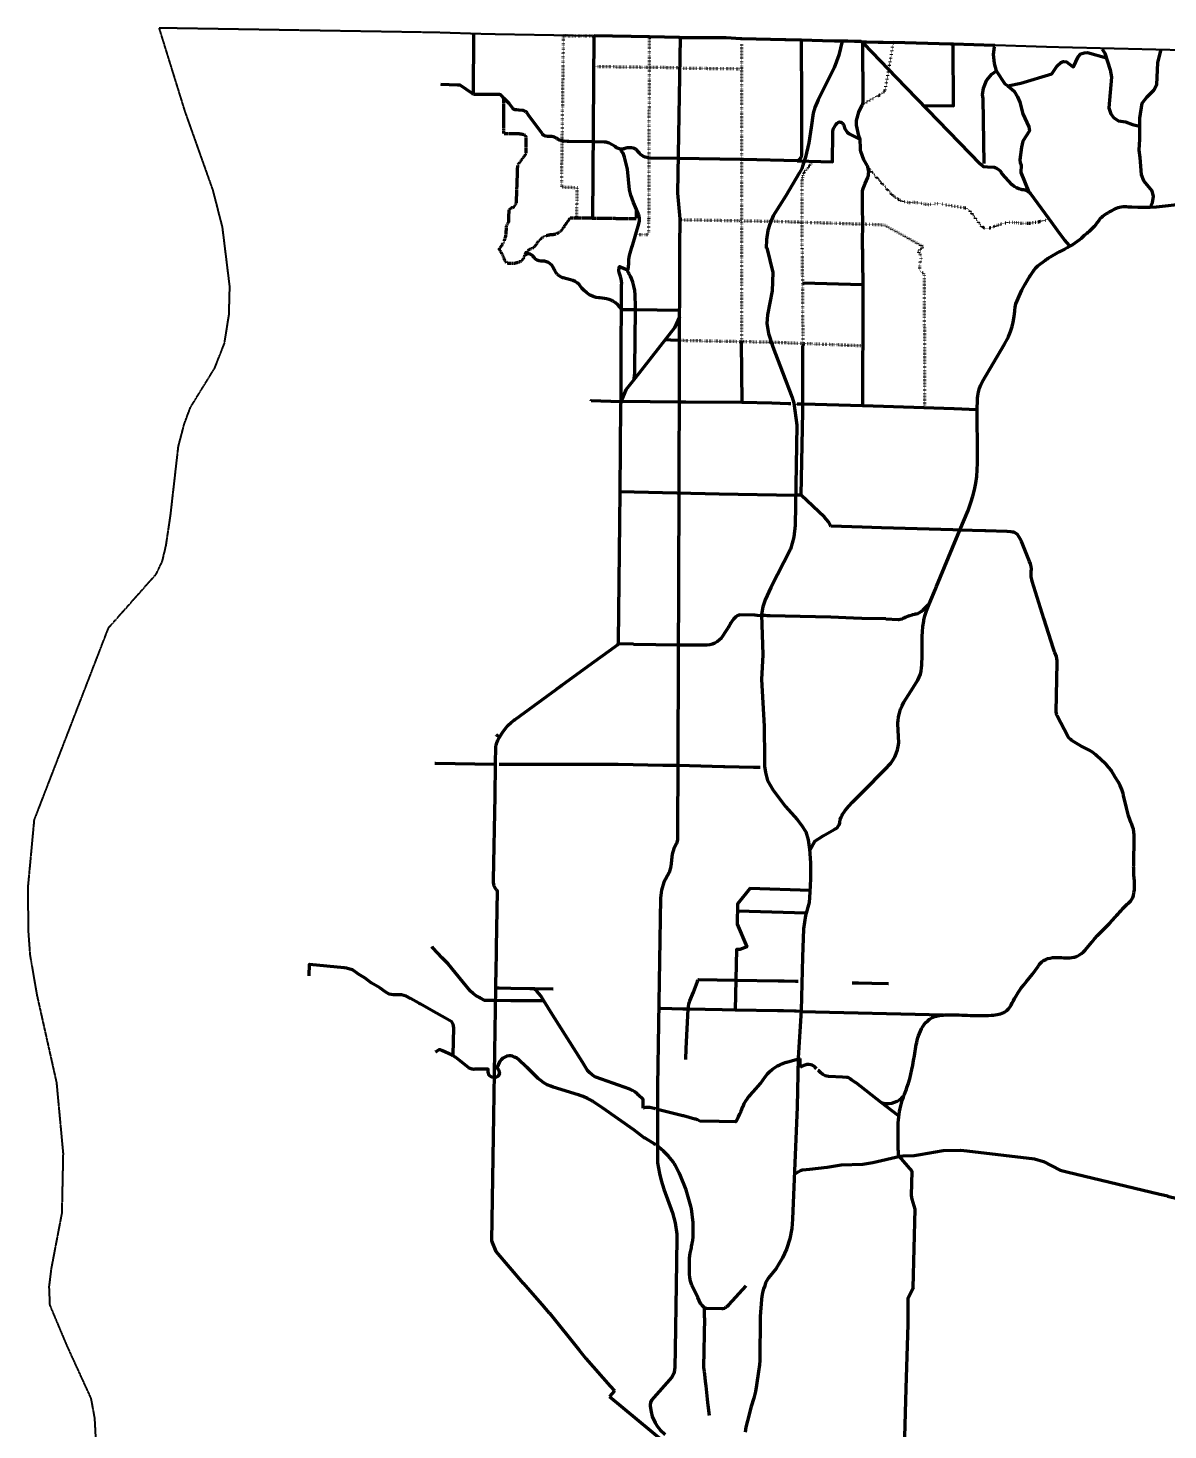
# Model space of a CAD drawing. Header units: feet. Extents: x -383819 to -15998, y -152022 to 104900.
# Drawn here: x -361505 to -311414, y 43276 to 104900 of the extents above; entities that cross this region are included whole.
import ezdxf

# ---------------------------------------------------------------- set-up
doc = ezdxf.new("R2010")
doc.units = ezdxf.units.FT
for name, pattern in [('DOTTED', [1.5, 0.3, -1.2]), ('LONG_DASH_SHORT_DASH', [9.9, 6, -1.2, 1.5, -1.2]), ('SHORT_DASHED', [2.7, 1.5, -1.2])]:
    doc.linetypes.add(name, pattern=pattern)
for name, color, linetype, lineweight in [('11', 7, 'LONG_DASH_SHORT_DASH', 40), ('41', 7, 'DOTTED', 200), ('42', 7, 'DOTTED', 200), ('57', 7, 'Continuous', 200), ('58', 7, 'Continuous', 200), ('59', 7, 'Continuous', 200), ('60', 7, 'Continuous', 200), ('61', 7, 'Continuous', 200)]:
    doc.layers.add(name, color=color, linetype=linetype, lineweight=lineweight)

msp = doc.modelspace()

# ---------------------------------------------------------------- linework, layer by layer
at = {"layer": '11'}
for points in [[(-358516, 42756), (-358569.37, 43788.86), (-358729, 44659), (-359758, 46912), (-360539.55, 48767.2), (-360572.76, 49575.69), (-360473.14, 50375.88), (-360008.27, 52812.44), (-359952.93, 55437.28), (-360243, 58553), (-361104.05, 62395.33), (-361408, 64165), (-361480.37, 65155.84), (-361505, 67097), (-361225.8, 70095.42), (-357963.38, 78540.32), (-355871.45, 80899.35), (-355605.81, 81453.12), (-355439.78, 82150.86), (-355240.55, 83490.97), (-354897.43, 86508.98), (-354642.85, 87483.61), (-354366.14, 88225.65), (-353299, 89957), (-352872, 91044), (-352672.67, 92295.82), (-352639, 93534), (-352958.26, 96138.94), (-353372, 97763), (-354598.58, 101222.49), (-355737.98, 104899.83)], [(-237142.3, 102752.29), (-245211.83, 102476.14), (-251298.09, 102602.47), (-255960.43, 102784.62), (-260751.93, 102761.12), (-264527.6, 102896.25), (-271877.81, 102972.64), (-279195.34, 103114.73), (-286691.25, 103254.67), (-291711.58, 103364.64), (-296483.24, 103489.59), (-306338.83, 103814.47), (-316547.16, 104059.62), (-322839.76, 104264.31), (-327811.28, 104364.27), (-331658.59, 104464.23), (-341354.66, 104629.55), (-343516, 104700), (-355737.98, 104899.83)]]:
    msp.add_lwpolyline(points, dxfattribs=at)
at = {"layer": '41'}
msp.add_lwpolyline([(-324815.5, 96269.95), (-328462.11, 96387.05), (-332867.88, 96465.07)], dxfattribs=at)
at = {"layer": '42'}
for p, q in [((-336632.03, 104543.24), (-337959.03, 104550.66)), ((-334209.7, 104491.31), (-334231.94, 96502.16)), ((-330149.78, 104189.74), (-330149.78, 95238.86)), ((-323679.04, 103079.91), (-323478.96, 104258.66)), ((-332801.16, 103148.66), (-336629.23, 103199.73)), ((-332756.68, 103141.24), (-330074.33, 103110.11)), ((-330160.15, 95253.76), (-330149.78, 91116.62)), ((-327488.79, 95233.85), (-327460.05, 91019.53))]:
    msp.add_line(p, q, dxfattribs=at)
for points in [[(-337395.61, 96568.92), (-337367.55, 97872.07), (-338055.41, 97904.15), (-337973.86, 104550.66)], [(-324831.57, 101527.6), (-324806.57, 101545.7), (-324683.42, 101634.91), (-324351.14, 101823.02), (-323962.36, 102020.62), (-323886.68, 102098.34), (-323864.49, 102134.5), (-323814.63, 102281.11), (-323679.04, 103079.91)], [(-327094.69, 99053.94), (-327094.69, 98935.25), (-327420.88, 98534.68), (-327495.01, 98282.47), (-327509.84, 95196.59)], [(-321658.47, 97166.4), (-321689.06, 97158.52), (-321796.19, 97140.07), (-321904.66, 97132.91), (-322013.28, 97137.14), (-322120.87, 97152.69), (-322201.25, 97173.06), (-322226.21, 97179.39), (-322251.28, 97187.22), (-322260.46, 97190.08), (-322340.66, 97208.68), (-322498.91, 97224.61), (-322666.32, 97225.4), (-322691.45, 97225.52), (-322716.31, 97223.8), (-322754.03, 97221.19), (-322826.4, 97223.27), (-322873.14, 97229.55), (-322898.23, 97232.92), (-322923.15, 97239.04), (-322994.11, 97256.46), (-323121.04, 97300.17), (-323242.71, 97356.9), (-323357.78, 97426.04), (-323464.99, 97506.82), (-323545.29, 97581.72), (-323569.9, 97604.65), (-323591.32, 97630.11), (-324504.65, 98660), (-324523.54, 98684.23), (-324551.06, 98726.45), (-324631.15, 98863.19)], [(-318659.96, 96305.47), (-318898.42, 96225.19), (-318921.93, 96216.79), (-319215.55, 96112.07), (-319248.44, 96100.16), (-319285.34, 96090.9), (-319322.97, 96085.53), (-319360.94, 96084.14), (-319398.87, 96086.7), (-319436.34, 96093.24), (-319472.9, 96103.65), (-319508.19, 96117.82), (-319541.8, 96135.61), (-319573.35, 96156.8), (-319602.52, 96181.18), (-319635.1, 96214.79), (-319649.2, 96234.17), (-320025.25, 96751.32), (-320099.69, 96839.57), (-320122.95, 96870.04), (-320147.14, 96895.67), (-320173.88, 96918.63), (-320202.85, 96938.65), (-320233.78, 96955.54), (-320266.3, 96969.11), (-320300.05, 96979.2), (-320334.69, 96985.71), (-321179.52, 97119.69), (-321318.18, 97149.57), (-321380.19, 97165.73), (-321451.07, 97176.85), (-321522.71, 97180.51), (-321594.34, 97176.65), (-321658.48, 97166.4)], [(-334801.45, 95832.06), (-334779.81, 95831.84), (-334226.23, 95826.29), (-334222.88, 96507.47)], [(-322273.17, 95163.69), (-322164.78, 95285.61), (-323877.27, 96235.11), (-324843.33, 96280.11)], [(-318659.95, 96305.47), (-318634.06, 96312.45), (-318523.48, 96342.25), (-318489.37, 96347.7)], [(-318489.39, 96347.69), (-318414.83, 96359.62), (-318304.97, 96365.53), (-318196.39, 96360.05), (-317860.51, 96324.32), (-317583.87, 96319.82), (-317533.79, 96321.64), (-317508.79, 96322.55), (-317483.81, 96326.35), (-317146.97, 96377.54), (-316845.72, 96440.22), (-316809.44, 96450.36), (-316774.39, 96464.25), (-316757.86, 96472.33), (-316679.31, 96507.27), (-316649, 96520.75)], [(-322102.09, 88205.37), (-322106.65, 94061.83), (-322141.54, 94113.36), (-322272.79, 94178.2), (-322307.68, 94226.41), (-322319.31, 94274.62), (-322322.63, 94490.73), (-322307.68, 94552.24), (-322269.47, 94663.62), (-322252.85, 94735.11), (-322257.84, 94823.21), (-322279.44, 94909.66), (-322309.34, 94976.16), (-322362.51, 95049.3), (-322430.62, 95097.51), (-322354.2, 95120.79), (-322277.78, 95164.01)], [(-324843.33, 90926.94), (-328850.99, 91082.78), (-332908.06, 91162.58)]]:
    msp.add_lwpolyline(points, dxfattribs=at)
at = {"layer": '57'}
for points in [[(-332848.2, 104465.81), (-332973, 97639.3), (-332867.24, 96511.9), (-332879.44, 95262.39)], [(-325737.41, 104321.45), (-325882.61, 103711.19), (-326075.53, 103157.82), (-326790.94, 101744.64), (-326929.19, 101410.05), (-327009.57, 101162.32), (-327099.6, 100528.51), (-327199.28, 99852.09), (-327347.18, 99221.51), (-327453.28, 98874.04), (-327504.73, 98721.23), (-327620.48, 98524.97), (-328202.44, 97530.83), (-328757.08, 96644.48), (-328898.56, 96329.19), (-328995.01, 95994.59), (-329056.1, 95608.52), (-329065.75, 95220.85)], [(-332873.23, 95289.23), (-332913.38, 84496.1), (-332964.99, 69221.62), (-333016.6, 69049.48), (-333125.55, 68837.17), (-333205.83, 68584.7), (-333263.18, 68039.6), (-333337.72, 67778.52), (-333572.83, 67348.17), (-333670.32, 67009.63), (-333716.19, 66653.87), (-333848.09, 58384.02), (-333848.09, 55014.39), (-333762.07, 54549.62), (-333687.52, 54239.77), (-333561.37, 53853.88), (-333188.63, 52826.79), (-333062.47, 52384.97), (-332999.39, 51880.02), (-332999.39, 51696.41), (-333030.71, 49651.13)], [(-329034.03, 95241.89), (-328775.98, 94157.42), (-328812.28, 93351.73), (-329005.36, 92286.84), (-329034.03, 91906.69), (-328970.95, 91476.35), (-328770.24, 90885.34), (-327927.28, 88664.74), (-327852.74, 88410.83), (-327715.11, 87441.12), (-327801.13, 83028.61), (-327852.74, 82523.67), (-328007.57, 81990.04), (-328867.73, 80313.12), (-329114.31, 79768.01), (-329211.79, 79463.9), (-329269.14, 79125.36), (-329223.26, 77340.85), (-329269.14, 76264.98), (-329154.45, 74209.35), (-329142.98, 72780.59), (-329148.72, 72459.27), (-329102.84, 72172.37), (-329011.09, 71828.09), (-328758.78, 71392.01), (-328216.89, 70684.8), (-327712.26, 70111), (-327511.55, 69864.27), (-327328.05, 69571.63), (-327219.1, 69210.14), (-327167.49, 68802.74), (-327127.35, 68211.73), (-327127.35, 67505.96), (-327156.02, 66920.69), (-327178.96, 66454.48), (-327345.26, 65892.16), (-327425.54, 65306.88), (-327471.41, 64053.13), (-327528.76, 61712.04), (-327666.38, 59627.72), (-327706.52, 57481.72), (-327912.96, 52535.59), (-327947.37, 52138.23), (-328033.39, 51679.19), (-328176.75, 51220.16), (-328354.51, 50841.45), (-328532.28, 50543.08), (-328629.77, 50370.94), (-328962.36, 49969.28), (-329094.25, 49739.76), (-329134.39, 49607.79)], [(-333030.15, 49650.95), (-333074.98, 46814.02), (-333083.51, 46036.05), (-333096.32, 45905.77), (-333130.47, 45760.53), (-333215.85, 45596.07), (-334109.16, 44581.56), (-334149.71, 44479.04), (-334166.79, 44380.79), (-334164.66, 44320.98), (-334128.15, 44077.67), (-334077.14, 43860.72), (-333946.93, 43583.06), (-333838.07, 43425), (-333721.73, 43288.26), (-333502.95, 43077.4)], [(-329134.58, 49610.17), (-329190.45, 49476), (-329233.28, 49317.61), (-329263.08, 49144.3), (-329276.11, 49013.86), (-329328.26, 48258.23), (-329352.47, 46334.21), (-329363.64, 46144.14), (-329400.89, 45840.4), (-329490.28, 45247.82), (-329545.68, 44971.56), (-329618.31, 44679), (-329722.6, 44300.72), (-329893.93, 43675.99), (-329962.83, 43403.93), (-329996.35, 43180.31)]]:
    msp.add_lwpolyline(points, dxfattribs=at)
at = {"layer": '58'}
for p, q in [((-340357.36, 101581.24), (-340594.38, 101822.8)), ((-330184.07, 99118.89), (-332936.48, 99166.08)), ((-317692.26, 93634.23), (-317477.1, 93998.31)), ((-335502.77, 83180.53), (-335490.18, 84531.79)), ((-323812.26, 78924.23), (-324870.35, 78946.95)), ((-338459.28, 61531.02), (-338837.02, 62134.95)), ((-327527.73, 61667.94), (-321277.59, 61521.65)), ((-327577.29, 59204.5), (-327569.18, 59604.49)), ((-338917.81, 48789.56), (-339730.21, 49729.95)), ((-332076.69, 49105.4), (-332330.1, 49642.89)), ((-338587.25, 48406.91), (-338917.81, 48789.56)), ((-338587.87, 48407.63), (-337283.99, 46782.26)), ((-335728.31, 44992.06), (-335949.97, 44748.15))]:
    msp.add_line(p, q, dxfattribs=at)
for points in [[(-324890.62, 104304.36), (-324929.23, 104304.8), (-324949.23, 104309.17), (-324969.23, 104309.63), (-325001.8, 104310.38), (-325021.8, 104310.84), (-325041.8, 104311.17), (-325190.32, 104313.37), (-325475.75, 104317.58), (-325737.71, 104321.45)], [(-324890.62, 104304.36), (-324821.6, 104297.89), (-323483.84, 104258.79), (-323478.96, 104258.66)], [(-341930.22, 101983.55), (-341955.53, 102000.9), (-342515.24, 102392.62), (-342640.2, 102393.57), (-343363.27, 102420.87), (-343371.69, 102421.3)], [(-340594.38, 101822.8), (-340699.53, 101929.96), (-340724.54, 101954.36), (-340749.46, 101965.57), (-340762.64, 101969.46), (-340777.46, 101972.14), (-341905.52, 101983.3), (-341930.21, 101983.54)], [(-338021.16, 99936.89), (-338036.34, 99939.43), (-338095.6, 99955.85), (-338152.82, 99978.37), (-338207.36, 100006.76), (-338234.31, 100024.59), (-338272.41, 100049.8), (-338284.31, 100056.31), (-338313.89, 100072.48), (-338371.27, 100096.45), (-338430.87, 100114.29), (-338491.97, 100125.81), (-338554.54, 100130.92), (-338598.18, 100129.32), (-338676.12, 100132.81), (-338753.28, 100144.42), (-338773.66, 100150.92), (-338802.35, 100162.95), (-338829.62, 100177.91), (-338855.18, 100195.63), (-338878.74, 100215.93), (-338900.05, 100238.58), (-338918.88, 100263.34), (-339507.61, 101070.2), (-339591.69, 101182.26), (-339604.47, 101196.35), (-339626.19, 101216.55), (-339649.93, 101234.36), (-339675.37, 101249.58), (-339702.26, 101262.06), (-339730.39, 101271.68), (-339758.48, 101278.09), (-339784.27, 101279.88), (-339944.44, 101290.19), (-340047.58, 101297.18), (-340072.51, 101298.86), (-340097.58, 101303.9), (-340112.92, 101308.04), (-340134.84, 101316.49), (-340155.71, 101327.17), (-340175.38, 101339.99), (-340193.61, 101354.78), (-340357.36, 101581.24)], [(-327712.31, 99058.17), (-326162.04, 99014.29), (-326143.81, 100283.17), (-326143.45, 100308.16), (-326139.54, 100333.16), (-326136.89, 100365.88), (-326126.21, 100422.81), (-326109.64, 100478.31), (-326087.36, 100531.79), (-326059.61, 100582.64), (-326026.71, 100630.31), (-325988.98, 100674.29), (-325946.88, 100714.07), (-325900.86, 100749.21), (-325870.7, 100768.79), (-325836.25, 100770.24), (-325818.03, 100769.1), (-325788.82, 100761.08), (-325763.91, 100748.08), (-325755.41, 100743.31), (-325734, 100728.11), (-325714.38, 100710.82), (-325696.65, 100691.57), (-325681.04, 100670.56), (-325667.72, 100648.06), (-325656.81, 100624.27), (-325648.45, 100599.46), (-325642.73, 100573.93), (-325640.83, 100566.11), (-325624.41, 100512.59), (-325602.5, 100461.1), (-325575.32, 100412.17), (-325543.18, 100366.37), (-325506.42, 100324.17), (-325465.47, 100286.06), (-325450.53, 100274.82), (-325424.69, 100255.39), (-325400.51, 100240.48), (-325397.45, 100238.6), (-324959.56, 100020.03), (-324934.11, 100007.33)], [(-336681.75, 99893.2), (-337746.88, 99913.71), (-337771.68, 99914.19), (-337796.88, 99916), (-337942.39, 99926.46), (-337975.69, 99929.29), (-338021.19, 99936.9)], [(-335445.79, 99578.9), (-335472.6, 99580.95), (-335517.44, 99589.2), (-335561.13, 99602.08), (-335603.24, 99619.43), (-335643.34, 99641.11), (-335655.92, 99649.74), (-335681.04, 99666.95), (-335705.94, 99685.77), (-335709.06, 99688.14), (-335971.75, 99840.48), (-336012.71, 99857.02), (-336059.68, 99870.73), (-336107.82, 99879.45), (-336131.61, 99881.23), (-336156.43, 99883.09), (-336181.6, 99883.57), (-336681.75, 99893.2)], [(-334213.09, 99183.18), (-334240.74, 99187.32), (-334315.4, 99204), (-334387.94, 99228.4), (-334457.53, 99260.25), (-334523.4, 99299.2), (-334584.87, 99344.83), (-334641.2, 99396.63), (-334691.82, 99454.03), (-334709.05, 99480.2), (-334734.31, 99511.71), (-334762.73, 99540.42), (-334793.99, 99566.02), (-334827.74, 99588.18), (-334841.61, 99594.4), (-334858.52, 99600.92), (-334919.76, 99619.95), (-334982.65, 99632.46), (-335046.48, 99638.33), (-335110.59, 99637.5), (-335174.26, 99629.97), (-335236.79, 99615.82), (-335273.68, 99603.31), (-335310.5, 99590.8), (-335323.69, 99587.73), (-335336.46, 99584.74), (-335381.66, 99578.73), (-335427.17, 99577.46), (-335445.79, 99578.89)], [(-332936.42, 99166.08), (-332940.12, 99166.14), (-334188.09, 99182.87), (-334213.09, 99183.18)], [(-327712.31, 99058.17), (-330066.34, 99116.59), (-330096.78, 99117.39), (-330116.35, 99117.73), (-330184.07, 99118.89)], [(-317477.1, 93998.31), (-317467.82, 94012.68), (-317319.53, 94228.01), (-317305.8, 94247.95), (-317289.84, 94268.01), (-317231.13, 94341.84), (-317127.68, 94448.75), (-316790.71, 94702.02), (-316786.92, 94704.87), (-316750.71, 94728.76), (-316713.2, 94753.5), (-316693.09, 94766.76), (-316673.2, 94778.66), (-316150.97, 95090.9)], [(-319784.19, 86096.97), (-319784.3, 86124.72), (-319792.26, 88115.08), (-319792.23, 88121.36), (-319789.81, 88566.26), (-319787.47, 88626.47), (-319775.15, 88738.58), (-319743.65, 88902.7), (-319696.6, 89063.06), (-319634.45, 89218.19), (-319557.75, 89366.67), (-318592.38, 91005.51), (-318463.18, 91244.52), (-318452.4, 91264.46), (-318443.14, 91284.52), (-318419.42, 91335.92), (-318329.57, 91556.02), (-318254.72, 91781.67), (-318212.38, 91969.84), (-318170.38, 92220.58), (-318144.22, 92473.46), (-318143.79, 92479.92), (-318125.62, 92627.02), (-318091.71, 92771.3), (-318042.46, 92911.08), (-317957.36, 93114.54), (-317831.93, 93378.02), (-317692.26, 93634.23)], [(-332884.81, 92206.54), (-333097.47, 91727.77), (-334831.95, 89506.8), (-335237.32, 89001.43), (-335456.62, 88476.11)], [(-332897.18, 91168.36), (-332945.27, 91169.75), (-333263.55, 91182.46), (-333472.98, 91199.92), (-333497.95, 91202)], [(-335490.18, 84531.79), (-335454.77, 88334.17), (-335448.72, 88466.07), (-335447.82, 88485.6)], [(-326079.66, 69666.52), (-325999.97, 69714.69), (-325956.27, 69748.79), (-325903.59, 69810.06), (-325863.97, 69880.48), (-325838.98, 69957.32), (-325832.35, 69996.71), (-325812.7, 70105.3), (-325776.75, 70217.11), (-325735.55, 70302.99), (-325711.58, 70342.99), (-325657.94, 70417.58), (-325592.51, 70508.56), (-325434, 70702.81), (-325281.99, 70866.57), (-325263.75, 70886.22), (-325243.71, 70906.57), (-325231.82, 70918.64), (-324913.35, 71242.1), (-323743.93, 72429.83), (-323702.6, 72471.02), (-323608.2, 72578.67), (-323596, 72592.59), (-323501.93, 72724.1), (-323421.31, 72864.27), (-323354.93, 73011.7), (-323303.44, 73164.98), (-323267.33, 73322.59), (-323246.97, 73482.99), (-323278.4, 74319.84), (-323278.61, 74331.58), (-323278.98, 74351.59), (-323278.09, 74371.58), (-323274.45, 74452.86), (-323254.11, 74623.32), (-323218, 74791.14), (-323185.3, 74894.97), (-323166.43, 74954.88), (-323099.85, 75113.11), (-323018.83, 75264.45), (-322610.86, 75913.61), (-322420.18, 76217.01), (-322409.7, 76234.36), (-322344.14, 76360.45), (-322293.17, 76493.11), (-322257.41, 76630.66), (-322237.33, 76771.35), (-322233.18, 76913.4), (-322213.91, 77301.14), (-322213.41, 77480.71), (-322211.47, 78171.75), (-322205.94, 78361.01), (-322184.66, 78596.59), (-322147.51, 78830.19), (-322137.75, 78872.77), (-322094.66, 79060.75), (-322026.35, 79287.22), (-321942.88, 79508.54), (-321912.26, 79581.02), (-321795.49, 79857.47), (-321643.91, 80203.31), (-321580.96, 80346.95), (-320878.64, 82049.08), (-320556.97, 82828.66), (-320199.47, 83695.11), (-320120.97, 83913.6), (-320074.3, 84043.81), (-319986.66, 84323.27), (-319914.4, 84607.11), (-319857.75, 84894.47), (-319816.88, 85184.49), (-319791.89, 85476.31), (-319782.88, 85769.06), (-319784.19, 86096.97)], [(-335558.2, 77831.94), (-335558.15, 77851.95), (-335557.94, 77934.06), (-335502.91, 83166.68)], [(-322657.17, 79112.93), (-322645.89, 79116.56), (-322542.56, 79138.48), (-322512.94, 79143.93), (-322493.08, 79147.58), (-322472.94, 79152.94), (-322408.71, 79170.01), (-322329.99, 79207.4), (-322259.53, 79258.41), (-322177.76, 79332.84), (-321938.08, 79556.88), (-321912.26, 79581.02)], [(-334905.68, 77821.72), (-332938.12, 77790.88), (-332935.27, 77790.86), (-331786.8, 77781.54), (-331666.51, 77782.23), (-331547.37, 77798.85), (-331431.49, 77831.13), (-331320.91, 77878.48), (-331217.58, 77940.07), (-331123.33, 78014.82), (-331039.82, 78101.4), (-330995.76, 78158.03), (-330825.57, 78402.2), (-330739.76, 78537.49), (-330727.01, 78557.59), (-330715.61, 78577.49), (-330646.31, 78698.45), (-330634.77, 78718.59), (-330622.48, 78738.45), (-330568.49, 78825.7), (-330484.25, 78932.64), (-330388.05, 79028.96), (-330325.15, 79071.13), (-330254.82, 79099.18), (-330236.01, 79103.93), (-330228.02, 79103.7)], [(-329177.41, 79068.99), (-329463.58, 79081.51), (-329565.38, 79084.46), (-330228.02, 79103.7)], [(-328895.57, 79065.91), (-329021.86, 79069.05), (-329111.55, 79071.28), (-329161.74, 79072.74), (-329181.23, 79073.32)], [(-326230.15, 78999.55), (-327578.7, 79033.12), (-328895.57, 79065.91)], [(-324870.35, 78946.95), (-325230.59, 78954.69), (-326224.19, 78999.4), (-326230.15, 78999.55)], [(-323812.26, 78924.23), (-323807.94, 78924.14), (-323272.73, 78907.42), (-323252.83, 78906.8), (-323232.73, 78908.27), (-323174.52, 78912.53), (-323099.08, 78933.96), (-323044.39, 78960.93), (-322947.51, 79008.38), (-322927.61, 79017.71), (-322907.51, 79025.13), (-322837.29, 79051.06), (-322797.02, 79066.6), (-322776.86, 79074.38), (-322757.02, 79080.77), (-322657.17, 79112.93)], [(-336875.4, 76862.3), (-335720.02, 77703.46), (-335607.08, 77788.41), (-335578.21, 77814.13), (-335558.2, 77831.94)], [(-334905.68, 77821.72), (-335538.21, 77831.63), (-335558.2, 77831.94)], [(-338078.9, 75986.1), (-338060.33, 75999.62), (-336875.4, 76862.3)], [(-340780.01, 73740.5), (-340763.83, 73769.45), (-340660.57, 73935.02), (-340544.09, 74091.58), (-340415.19, 74238.08), (-340274.72, 74373.52), (-340143.64, 74480.66), (-340123.75, 74496.92), (-340103.64, 74511.98), (-338077.67, 75987.87), (-338282.31, 75838.02)], [(-340959.03, 72530.69), (-340958.8, 72543.31), (-340943.59, 73339.47), (-340943.19, 73360.36)], [(-340943.19, 73360.36), (-340938.1, 73379.47), (-340910.71, 73481.38), (-340862.81, 73598.18), (-340800.53, 73707.98), (-340791.99, 73720.5), (-340778.8, 73739.83), (-340800.01, 73751.52), (-340916.25, 73815.55), (-340935.55, 73826.18)], [(-341013, 67174.72), (-341017.77, 67187.16), (-341036.14, 67264.24), (-341046.95, 67339.8), (-341051.6, 67463.46), (-340984.27, 71149.01), (-340959.03, 72530.69)], [(-327162.29, 68726.15), (-326928.79, 69164.17), (-326565.03, 69396.83), (-326080.32, 69668.16)], [(-340919.05, 64477.92), (-340880.17, 66953.46), (-340879.85, 66973.8), (-340899.3, 66993.46), (-340918.96, 67013.34), (-340972.79, 67086.09), (-341003.08, 67147.16), (-341013, 67174.72)], [(-340939.45, 63178.95), (-340938.36, 63248.46), (-340919.05, 64477.92)], [(-339727.76, 49709.81), (-340932.92, 51119.52), (-341119.63, 51595.09), (-341034.76, 57081.08), (-340932.92, 63654.08)], [(-340283.71, 62682.37), (-340800.34, 62688.78), (-340906.81, 62690.1)], [(-339231.3, 62668.33), (-339458.53, 62672.14), (-340283.71, 62682.37)], [(-338837.02, 62134.95), (-338975.05, 62355.62), (-339057.38, 62468.04), (-339152.04, 62570.29), (-339257.8, 62661.02), (-339262.25, 62664.39)], [(-338429.17, 62654.88), (-338444.18, 62655.14), (-339231.3, 62668.33)], [(-336960.82, 59152.8), (-337135.63, 59435.97), (-338459.17, 61530.84), (-338459.28, 61531.02)], [(-341000.02, 58760.5), (-341123.45, 58785.93), (-341239.62, 58854.96), (-341286.81, 58996.63), (-341292.26, 59131.09), (-341861.67, 59129.05), (-341884.27, 59128.4), (-341904.27, 59127.82), (-341924.27, 59129.58), (-341993.56, 59136.95), (-342075.87, 59161.7), (-342152.18, 59201.25), (-342152.82, 59201.7), (-342644.75, 59608.73), (-342717.26, 59659.91), (-342731.55, 59669.28), (-342827.89, 59723.54), (-342832.24, 59725.99)], [(-340786.6, 59457.42), (-340899.24, 59192.31), (-340825.77, 59105.62), (-340789.47, 58956.67), (-340843.92, 58825.89), (-341000.02, 58760.5)], [(-337196.21, 57963.45), (-337285.5, 57995.16), (-337305.29, 58002.19), (-337325.5, 58008.38), (-338429.8, 58347), (-338533.83, 58383.77), (-338688.07, 58452.29), (-338835.13, 58535.1), (-338973.69, 58631.46), (-339082.51, 58723.57), (-339102.58, 58740.56), (-339122.51, 58760.28), (-339572, 59204.97), (-339592.12, 59224.88), (-339612, 59242.9), (-339943.07, 59542.94), (-340031.26, 59612.24), (-340128.39, 59668.29), (-340212.44, 59703.26), (-340221.32, 59706.31), (-340293.65, 59721.62), (-340367.59, 59721.07), (-340462.39, 59700.62), (-340552.55, 59664.89), (-340635.62, 59614.84), (-340709.35, 59551.84), (-340771.73, 59477.59), (-340785.42, 59456.88)], [(-331134.14, 56850.33), (-330411.38, 56836.02), (-330390.96, 56836.52), (-330381.93, 56855.62), (-330292.9, 57044.06), (-330223.44, 57171.82), (-330180.42, 57260.26), (-330171.7, 57280.37), (-330163.87, 57300.26), (-330089.25, 57489.92), (-330087.28, 57495.14), (-330031.38, 57620.08), (-329961.3, 57737.64), (-329896.5, 57842.33), (-329884.06, 57862.42), (-329869.5, 57882.33), (-329820.56, 57949.24), (-329777.41, 57995.62), (-329517.17, 58271.38), (-329318.99, 58506.64), (-329110.32, 58804.3), (-329016.43, 58926.22), (-328910.39, 59037.74), (-328793.35, 59137.66), (-328749.57, 59167.79)], [(-328749.57, 59167.79), (-328666.58, 59224.89), (-328574.43, 59277.04), (-328466.9, 59326.41)], [(-328466.9, 59326.41), (-328384.03, 59364.47), (-328187.52, 59437.13), (-328161, 59445.65), (-327606.63, 59599.41), (-327569.18, 59604.49)], [(-326852.52, 59149.04), (-326883.91, 59182.92), (-326912.67, 59213.97), (-326941.27, 59245.88), (-326993.57, 59284.54), (-327053.71, 59309.32), (-327111.87, 59326.54), (-327198.96, 59338.3), (-327286.75, 59334.1), (-327372.33, 59314.1), (-327491.27, 59263.44), (-327533.81, 59238.05), (-327577.29, 59204.5)], [(-334479.76, 57417.38), (-334479.7, 57802.39), (-334694.67, 58011.14), (-334707.56, 58024.53), (-334726.9, 58044.61), (-334746.82, 58062.71), (-334842.16, 58138.16), (-334948.94, 58202.33), (-335063.05, 58252.3), (-336552.85, 58784.93), (-336610.76, 58815.24), (-336719.03, 58885.49), (-336817.79, 58968.58), (-336886.98, 59043.24), (-336905.55, 59063.27), (-336917.88, 59083.24), (-336960.82, 59152.8)], [(-325484.94, 58777.08), (-325519.49, 58764.04), (-325711.58, 58784.54), (-326322.44, 58809.46), (-326324.03, 58809.55), (-326409.35, 58822.57), (-326472.64, 58848.97), (-326577.51, 58906.31), (-326673.78, 58977.13), (-326776.35, 59073.52), (-326797.03, 59092.95)], [(-325127.17, 58532.68), (-325312.97, 58670.41), (-325333.07, 58685.31), (-325352.97, 58698.1), (-325418.44, 58734.76), (-325484.94, 58777.08)], [(-334887.56, 56463.01), (-336261.26, 57434.03), (-336664.55, 57702.11), (-336684.74, 57715.53), (-336704.55, 57727.67), (-336745.11, 57752.52), (-336925.21, 57850.28), (-337112.39, 57933.69), (-337196.21, 57963.45)], [(-324022.32, 57674.39), (-325120.63, 58527.83), (-325127.17, 58532.68)], [(-324022.32, 57674.39), (-324001, 57668.83), (-323904.71, 57643.7), (-323785.42, 57629.04), (-323665.25, 57630.34), (-323546.3, 57647.58), (-323430.7, 57680.44), (-323320.48, 57728.35), (-323217.59, 57790.47), (-323123.85, 57865.68), (-323040.92, 57952.67), (-323033.38, 57961.84)], [(-333913.02, 57379.57), (-333935.56, 57385.14), (-334182.38, 57446.09), (-334270.17, 57456.94), (-334358.49, 57451.84), (-334444.44, 57430.94), (-334458.88, 57425.4), (-334479.76, 57417.38)], [(-332730.17, 57087.51), (-333786.36, 57348.3), (-333807.19, 57353.44)], [(-323251.12, 57075.15), (-323276.26, 57094.68), (-324022.32, 57674.39)], [(-331988.09, 56849.18), (-332084.26, 56901.12), (-332166.98, 56931.2), (-332187.01, 56938.48), (-332206.98, 56943.99), (-332699.39, 57079.91), (-332730.17, 57087.51)], [(-331988.09, 56849.18), (-331978.06, 56867.04), (-331134.14, 56850.33)], [(-334391.41, 56099.85), (-334426.07, 56121.15), (-334695.93, 56327.55), (-334887.56, 56463.01)], [(-333920.48, 55808.19), (-333946.37, 55825.36), (-333967.6, 55839.44), (-334391.41, 56099.85)], [(-332332.9, 49642.92), (-332392.23, 49823.64), (-332424.68, 49974.07), (-332441.23, 50127.09), (-332441.69, 50280.98), (-332434.52, 50822.88), (-332408.8, 51047.72), (-332357.88, 51286.41), (-332352.58, 51311.19), (-332346.94, 51336.4), (-332315.08, 51478.32), (-332301.21, 51554.61), (-332296.66, 51579.59), (-332294.94, 51604.62), (-332283.92, 51764.39), (-332283.44, 52379.21), (-332347.24, 52990.72), (-332375.78, 53113.04), (-332591.95, 53836.86), (-332868.04, 54518.16), (-332878.17, 54543.12), (-332890.97, 54568.17), (-333081.44, 54940.64), (-333094.24, 54965.69), (-333111.2, 54990.64), (-333161.37, 55064.45), (-333355.44, 55309.76), (-333574.07, 55533.44), (-333789.88, 55712.32), (-333812.4, 55730.96)], [(-327834.72, 54510.57), (-327663.99, 54624.91), (-327556.58, 54678.65), (-327474.61, 54704.1), (-327148.14, 54740.87), (-326396.27, 54831.37), (-325768.77, 54924.71), (-324826.12, 54952.99), (-324382.34, 55032.19), (-323178.93, 55317.85), (-323048.91, 55329.16), (-322572.64, 55346.13), (-322306.94, 55380.07), (-321289.38, 55555.43), (-320529.03, 55575.22), (-320247.35, 55546.62), (-317276.9, 55189.95), (-316886.5, 55071.06), (-316156.61, 54697.4), (-315851.08, 54629.46), (-311777.32, 53644.36), (-311416.18, 53561.46)], [(-311430.32, 53554.93), (-305139.93, 52030.41)], [(-330732.26, 48758.6), (-330713.01, 48780.76), (-329943.65, 49614.82)], [(-331773.47, 48642.52), (-331874.74, 48729.83), (-331885.97, 48741.29), (-331928.64, 48801.47), (-331942.84, 48821.5), (-331952.26, 48841.47), (-332076.69, 49105.4)], [(-331773.82, 48647.69), (-331768.64, 48644.7), (-331715.21, 48630.68), (-331695.12, 48628.08), (-331675.21, 48627.58), (-331010.68, 48610.97), (-330969.9, 48615.27), (-330900.86, 48635.11), (-330857.91, 48658.7), (-330837.82, 48669.74), (-330817.91, 48682.05), (-330762.78, 48723.49), (-330732.26, 48758.6)], [(-331782.01, 48211.3), (-331816.49, 46034.88), (-331817.91, 46019.25)], [(-331782.21, 48207.33), (-331781.35, 48310.09), (-331774.25, 48628.73), (-331773.82, 48647.69)], [(-337283.99, 46782.26), (-336988.62, 46414.05), (-335930.44, 45197.29), (-335728.31, 44992.06)], [(-331817.18, 46023.17), (-331798.21, 45841.16), (-331736.76, 45299.12)], [(-331736.76, 45299.12), (-331727.34, 45216.06), (-331659.82, 44632.31)], [(-335949.97, 44748.15), (-332957.36, 42256.53), (-332936.64, 42239.28)], [(-331661.47, 44635.04), (-331631.4, 44369.84), (-331578.96, 43912.82)]]:
    msp.add_lwpolyline(points, dxfattribs=at)
msp.add_spline([(-310889, 97140.1), (-313001.81, 97021.41), (-313609.71, 96999.16), (-313913.66, 96850.8), (-314388.12, 96524.41), (-314655, 96175.77), (-315025.67, 95834.54), (-315299.97, 95597.16), (-316182.16, 95063.07)], degree=3, dxfattribs=at)
at = {"layer": '59'}
for p, q in [((-341930.13, 102008.39), (-341921.67, 104635.89)), ((-336646.86, 104550.66), (-336697.74, 96508.4)), ((-334962.84, 95281.61), (-334801.45, 95832.06)), ((-329327.37, 72390.92), (-329522.79, 72395.66)), ((-332497.28, 61774.76), (-332725.62, 61779.21))]:
    msp.add_line(p, q, dxfattribs=at)
for points in [[(-334199.01, 104507.51), (-336621.88, 104551.52), (-336641.88, 104554.23)], [(-332856.74, 104465.8), (-332880.3, 104483.55), (-334199.01, 104507.51)], [(-325737.98, 104318.71), (-325935.98, 104323.47), (-326065.79, 104326.6), (-326594.84, 104339.35), (-327521.27, 104361.67), (-328204.78, 104378.15), (-328224.78, 104378.63), (-328244.78, 104377.23), (-330144.26, 104420.99), (-330164.26, 104422.52), (-330184.26, 104422.9), (-330821.54, 104467.69), (-332856.74, 104465.8)], [(-315744.67, 95344.2), (-315964.95, 95583.65), (-316150.11, 95837.31), (-316649, 96520.75), (-317460.15, 97631.96), (-317474.73, 97648.33), (-317522.96, 97690.84), (-317537.37, 97703.55), (-317609.36, 97745.84), (-317688.09, 97773.66), (-317750.68, 97783), (-317770.68, 97785.98), (-317790.68, 97788.15), (-317815.96, 97791.55), (-317859.84, 97799.2), (-317970.21, 97829.68), (-318075.26, 97875.23), (-318172.95, 97934.97), (-318261.36, 98007.72), (-318279.57, 98029.1), (-318692.79, 98495.99), (-318710.46, 98515.96), (-318724.05, 98535.99), (-318779.77, 98607.26), (-318851.64, 98673.36), (-318933.33, 98726.85), (-319002.64, 98757.47), (-319021.73, 98765.91), (-319042.64, 98767.22), (-319337.32, 98785.73), (-319513.66, 98791.71), (-319517.06, 98791.82), (-319648.15, 98915.84), (-323350.77, 102739.69), (-323679.04, 103079.91), (-324776.22, 104217.04), (-324821.38, 104257.36), (-324822.03, 104257.94), (-324882.08, 104291.43), (-324891.77, 104294.18)], [(-324831.58, 101527.58), (-324827.18, 101552.58), (-324807.66, 101696.63), (-324821.38, 104256.96)], [(-320837.86, 104188.1), (-320966.38, 104192.09), (-323478.96, 104258.66)], [(-322155.6, 101501.05), (-320839.71, 101474.8), (-320848.9, 104174.2)], [(-319023.67, 104134.01), (-319043.67, 104132.46), (-320837.86, 104188.1)], [(-319488.11, 98942.78), (-319536.89, 101798.59), (-319566.38, 101971.06), (-319521.9, 102260.36), (-319381.05, 102586.75), (-319154.94, 102868.63), (-318947.36, 103016.99), (-319036.32, 103335.97), (-319080.8, 103736.54), (-319036.32, 104077.76)], [(-318443.25, 102356.79), (-317879.83, 102482.9), (-316519, 102880.9), (-316285.95, 103232.11), (-316115.44, 103387.89), (-315996.83, 103432.4), (-315865.13, 103409.47), (-315613.64, 103208.11), (-315566.85, 103187.61), (-315359.28, 103640.1), (-315236.4, 103761.85), (-315092.39, 103810.72), (-314951.54, 103818.13), (-314113.82, 103595.59)], [(-314299.16, 103973.91), (-314180.55, 103795.88), (-313953.8, 103057.09), (-313898.84, 102742.53), (-314010.04, 101385.04), (-313921.08, 101125.41), (-313795.05, 100947.38), (-313580.06, 100813.85), (-313276.11, 100776.76), (-312972.16, 100665.49), (-312660.8, 100591.31)], [(-312171.51, 97088.18), (-312089.97, 97236.54), (-312052.9, 97496.17), (-312112.21, 97740.96), (-312468.05, 98178.62), (-312576.88, 98450.98), (-312638.56, 99209.72), (-312675.63, 99536.11), (-312645.97, 100010.86), (-312652.33, 100942.81), (-312551.73, 101597.23), (-312349.44, 101867.21), (-312030.66, 102171.34), (-311904.63, 102416.14), (-311852.74, 103365.64), (-311726.71, 103907.15)], [(-318947.36, 103009.57), (-318584.1, 102453.23), (-318443.25, 102356.79), (-318168.95, 102126.84), (-318020.69, 101882.04), (-317924.31, 101644.67), (-317798.28, 101125.41), (-317523.99, 100561.64), (-317501.75, 100376.19), (-317798.28, 99921.84), (-317851.9, 99659.14), (-317924.31, 99113.28), (-317902.07, 98994.6), (-317857.59, 98875.91), (-317872.42, 98549.52), (-317523.99, 97681.61)], [(-324934.1, 100007.34), (-325002.91, 100160.97), (-325096.77, 100625.42), (-325104.69, 100831.05), (-325002.12, 101204.86), (-324847.65, 101502.58), (-324831.58, 101527.57)], [(-324631.15, 98863.19), (-324776.16, 99110.77), (-324909.96, 99477.43), (-324919.03, 99524.64), (-324929.7, 99620.05), (-324934.01, 100007.11), (-324934.1, 100007.31)], [(-334769.42, 96920.62), (-334902.49, 97237.62), (-335020.14, 97547.13), (-335080.03, 97793.57), (-335157.4, 98689.1), (-335290.83, 99226.48), (-335359.53, 99400.47), (-335429.16, 99483.8), (-335441.75, 99555.6), (-335445.83, 99578.89)], [(-324828.21, 96275.61), (-324828.21, 96276.04), (-324826.4, 96498.33), (-324831.42, 96827.26), (-324837.4, 97665.4), (-324832.31, 97736.6), (-324819.81, 97806.89), (-324807.39, 97852.94), (-324720.5, 98072.38), (-324608.29, 98328.02), (-324597.42, 98352.8), (-324589.23, 98378.01), (-324584.09, 98393.86), (-324575.95, 98418.96), (-324572.71, 98443.84), (-324565.96, 98495.67), (-324564.03, 98573.13), (-324570.21, 98650.36), (-324584.43, 98726.53), (-324606.54, 98800.8), (-324615.15, 98822.61), (-324631.15, 98863.19)], [(-334801.45, 95832.06), (-334666.54, 96292.17), (-334638.33, 96428.89), (-334633.49, 96468), (-334632.16, 96515.76), (-334635.84, 96563.39), (-334644.48, 96610.37), (-334650.63, 96631.22), (-334656.98, 96652.83), (-334668.9, 96681.22), (-334769.41, 96920.62)], [(-324830.96, 95162.41), (-324834.55, 95510.9), (-324828.21, 96275.61)], [(-338390.72, 94300.07), (-338397.58, 94318.11), (-338439.15, 94400.2), (-338494.29, 94473.86), (-338561.34, 94536.88), (-338638.27, 94587.36), (-338722.77, 94623.77), (-338812.29, 94645.03), (-338904.14, 94650.48), (-338907.31, 94650.44), (-338927.18, 94650.16), (-338947.31, 94651.38), (-338965.96, 94652.5), (-339050.68, 94669.17), (-339130.88, 94701.16), (-339203.81, 94747.36), (-339267, 94806.21), (-339303.5, 94855.68), (-339318.26, 94875.68), (-339334.32, 94895.68), (-339379.22, 94935.66), (-339433.22, 94962.6), (-339492.38, 94974.47), (-339552.6, 94970.45), (-339609.66, 94950.81), (-339649.6, 94923.71), (-339669.6, 94917.47)], [(-335139.34, 94284.69), (-335110.47, 94547.55), (-335108.3, 94567.55), (-335106.11, 94587.55), (-335105.62, 94592.02), (-335103.4, 94612.29), (-335103.46, 94632.02), (-335103.59, 94680.16), (-335103.65, 94699.98), (-335102.59, 94720.16), (-335073.62, 94903.77), (-334953.9, 95312.1)], [(-324834.66, 95187.27), (-324827.6, 93101.76), (-324843.33, 88357.82)], [(-335428.42, 92514.44), (-335437.51, 92545.13), (-335495.04, 92625.57), (-335586.63, 92727.58), (-335689.48, 92818.23), (-335782.19, 92882.44), (-335802.14, 92896.25), (-335822.19, 92906.49), (-335848.79, 92920.07), (-335963.54, 92965.87), (-336083.24, 92996.47), (-336174.75, 93010.94), (-336384.14, 93033.81), (-336404.16, 93035.99), (-336424.14, 93039.33), (-336541.76, 93059.14), (-336675.39, 93097.82), (-336803.7, 93151.57), (-336835.41, 93171.24), (-336956.77, 93258.26), (-337068.13, 93357.75), (-337168.21, 93468.58), (-337255.86, 93589.48), (-337293.96, 93631.7), (-337374.58, 93702.85), (-337464.86, 93761.27), (-337562.8, 93805.66), (-337666.23, 93835.06), (-337994.67, 93921.72), (-338014.77, 93927), (-338094.94, 93958.31), (-338167.95, 94003.88), (-338211.28, 94043.75), (-338231.32, 94062.2), (-338248.53, 94082.15), (-338302.26, 94144.43), (-338360.41, 94236.24), (-338390.72, 94300.07)], [(-335549.96, 94254.84), (-335522.1, 94413.69), (-335164.32, 94264.12), (-335142.59, 94255.04), (-335140.32, 94275.76), (-335139.34, 94284.69)], [(-335428.42, 92514.44), (-335427.98, 92545.13), (-335422.57, 92923.12), (-335423.57, 93358.64), (-335420.17, 93581.46), (-335419.69, 93634.24), (-335419.37, 93668.38), (-335418.89, 93674.24), (-335418.67, 93676.92), (-335420, 93779.97), (-335437.25, 93881.58), (-335469.99, 93979.3), (-335506.76, 94066.73), (-335535.7, 94149.52), (-335549.14, 94236.17), (-335549.96, 94254.84)], [(-334817.07, 92505.79), (-334814.24, 92695.41), (-334819.51, 93121.98), (-334822.25, 93166.62), (-334843.92, 93358.28), (-334881.39, 93547.49), (-334934.4, 93732.95), (-334992.6, 93893.51), (-335033.87, 93988.86), (-335091.75, 94093.37), (-335101.77, 94111.45), (-335112.53, 94133.37), (-335130.37, 94169.7), (-335142.94, 94231.18), (-335143.6, 94245.86)], [(-335447.82, 88485.6), (-335447.88, 88506.07), (-335442.74, 89242.92), (-335436.23, 91126.1), (-335428.47, 92505.13), (-335428.42, 92514.44)], [(-334817.07, 92505.79), (-335403.21, 92514.08), (-335428.42, 92514.44)], [(-334871.47, 89458.02), (-334866.7, 89489.51), (-334865.59, 89496.8), (-334841.99, 89712.25), (-334835.06, 89908.84), (-334834.35, 89928.85), (-334834.22, 89948.84), (-334817.13, 92501.77), (-334817.07, 92505.79)], [(-332882.65, 92478.45), (-332902.96, 92478.73), (-334817.07, 92505.79)], [(-330130.44, 88442.67), (-330130.44, 88443.05), (-330147.08, 91090.79), (-330150.96, 91110.75)], [(-327534.54, 84362.22), (-327535.29, 84362.93), (-327463.36, 88047.5), (-327457.49, 88348.07), (-327457.1, 88367.92), (-327457.07, 88388.07), (-327456.51, 88779.68), (-327453.57, 90829.65), (-327450.15, 91013.5)], [(-336756.4, 88510.52), (-336755.91, 88533.45), (-335468.02, 88486.02), (-335447.82, 88485.6)], [(-332903.69, 88460.39), (-335428.02, 88485.4), (-335447.82, 88485.6)], [(-330143.45, 88443.42), (-330144.43, 88443.45), (-332599, 88458.25), (-332824.75, 88459.61), (-332897.04, 88460.32)], [(-327979.47, 88381.05), (-328001.34, 88381.68), (-328089.88, 88384.23), (-328816, 88405.16), (-330128.02, 88442.98)], [(-319813.06, 88122.11), (-320812.44, 88158.17), (-320820.19, 88158.45), (-322142.01, 88202.8), (-323479.97, 88247.69), (-324813.37, 88292.42), (-324834.72, 88293.14), (-327443.33, 88367.53), (-327457.1, 88367.92), (-327483.33, 88368.54), (-327707.99, 88373.8), (-327729.55, 88374.31)], [(-335490.23, 84526.9), (-331130.7, 84422.62), (-327775.03, 84367.21)], [(-319454.31, 82800.02), (-319462.63, 82800.53), (-320556.97, 82828.66), (-320600.36, 82829.78), (-320865.81, 82837.7)], [(-316864.51, 78950.75), (-317377.17, 80590.83), (-317400.97, 80663.12), (-317422.6, 80771.84), (-317428.38, 80882.53), (-317427.86, 80889.76), (-317421.19, 81012.04), (-317417.25, 81110.53), (-317427.17, 81228.37), (-317452.89, 81343.8), (-317493.93, 81454.71), (-317852.44, 82331.84), (-317860.63, 82351.88), (-317871.39, 82371.84), (-317948.22, 82514.24), (-318030.92, 82642.18), (-318085.92, 82688.07), (-318152.19, 82723.15), (-318204.38, 82737.8), (-318224.45, 82743.44), (-318244.38, 82746.29), (-318318.12, 82756.85), (-318486.81, 82768.42), (-318488.67, 82769.24), (-319422.63, 82799.5), (-319423.61, 82799.53), (-319454.31, 82800.02)], [(-316309.62, 74767.41), (-316323.78, 74846.85), (-316286.96, 77000.99), (-316286.62, 77021.01), (-316285.62, 77040.99), (-316283.49, 77083.8), (-316291.69, 77181.78), (-316315.64, 77277.13), (-316387.25, 77446.46), (-316395.73, 77466.51), (-316402.62, 77486.46), (-316446.77, 77614.35), (-316864.51, 78950.75)], [(-312913.75, 68054.14), (-312901.77, 69388.86), (-312901.27, 69414.48), (-312908.19, 69548.33), (-312931, 69680.4), (-312969.37, 69808.81), (-313022.75, 69931.75), (-313029.85, 69946.99), (-313092.73, 70102.75), (-313140.51, 70263.79), (-313241.14, 70615.49), (-313365.57, 71161.63), (-313370.16, 71181.75), (-313375.11, 71201.63), (-313387.28, 71250.42), (-313442.98, 71428.16), (-313513.72, 71600.47), (-313598.98, 71766.07), (-313726.92, 71968.02), (-313896.95, 72246.43), (-313909.19, 72266.48), (-313924.58, 72286.43), (-313995.73, 72378.65), (-314115.75, 72515.07), (-314133.3, 72535.03), (-314153.35, 72553.64), (-314551.13, 72923.03), (-314588.36, 72954.66), (-314731.16, 73062.62), (-314883.02, 73157.41), (-315234.93, 73339.7), (-315601.17, 73560.06), (-315658.56, 73603.5), (-315683.08, 73622.08), (-315752.56, 73687.96), (-315810.13, 73764.47), (-315814.58, 73771.5), (-316275.32, 74670.24), (-316285.6, 74690.3), (-316292.32, 74710.24), (-316307.41, 74755.05), (-316309.62, 74767.41)], [(-340959.03, 72530.69), (-341007.21, 72531.54), (-343605.99, 72568.39), (-343625.01, 72568.61)], [(-333604.89, 72489.14), (-335576.42, 72523.69), (-335595.01, 72523.7), (-336893.22, 72524.75), (-338226.12, 72525.83), (-340801.8, 72527.93)], [(-330949.08, 72430.28), (-332932.8, 72477.36), (-332954.31, 72477.74), (-333604.89, 72489.14)], [(-329522.79, 72395.66), (-329631.93, 72398.32), (-330888.94, 72428.85), (-330949.08, 72430.28)], [(-332725.62, 61779.21), (-333696.63, 61798.12), (-333716.14, 61798.5)], [(-327529.62, 61676.93), (-327754.52, 61682.4), (-327822.02, 61683.71), (-328302.26, 61693.07), (-328567.23, 61698.23), (-330426.5, 61734.44), (-331005.87, 61745.72), (-332497.28, 61774.76)], [(-323241.61, 55314.18), (-322665.74, 54652.03), (-322694.45, 53589.08), (-322675.31, 53426.29), (-322541.32, 52976.21), (-322629.17, 49528.77)], [(-323156.52, 33459.54), (-323073.01, 34886.96), (-322924.65, 35589), (-323051.7, 36093.19), (-322992.65, 36393.11), (-322961.74, 36634.34), (-322924.65, 36986.91), (-322887.56, 39501.27), (-322893.74, 39674.47), (-322943.2, 39785.8), (-322924.65, 39841.47), (-322937.02, 39971.37), (-322937.02, 40729.07), (-323017.33, 41182.34), (-322980.29, 42955.83), (-322914.24, 45102.36), (-322825.75, 47922.71), (-322825.75, 49079.38), (-322599.12, 49531.65)]]:
    msp.add_lwpolyline(points, dxfattribs=at)
msp.add_spline([(-323241.35, 55310.84), (-323274.58, 55729.77), (-323274.58, 56068.91), (-323267.94, 56787.07), (-323088.51, 57761.25), (-322882.49, 58323.15), (-322523.63, 59922.39), (-322337.56, 60700.41), (-321795.77, 61389.02), (-321221.1, 61518.32), (-320230.91, 61505.02), (-319160.98, 61505.02), (-318566.24, 61657.05), (-318102.68, 62331.24), (-317132.43, 63634.58), (-317026.1, 63787.52), (-316275.44, 64050.1), (-315550.78, 64053.51), (-315397.94, 64106.7), (-314759.96, 64718.47), (-313731.56, 65817.33), (-313206.57, 66382.56), (-313000.55, 66602), (-312934.1, 66768.24), (-312914.16, 67785.64), (-312920.81, 68044.98)], degree=3, dxfattribs=at)
at = {"layer": '60', "linetype": 'SHORT_DASHED'}
msp.add_line((-340463.33, 94578.22), (-340529.21, 94640.51), dxfattribs=at)
at = {"layer": '60'}
for p, q in [((-324835.04, 93606.99), (-327458.64, 93690.83)), ((-327535.31, 84364.66), (-327775.06, 84365.94)), ((-327322, 65985.92), (-330322.09, 66081.02))]:
    msp.add_line(p, q, dxfattribs=at)
for points in [[(-327712.31, 99058.17), (-327668.26, 99077.89), (-327641.51, 99092.84), (-327616.46, 99110.49), (-327593.41, 99130.66), (-327572.59, 99153.14), (-327554.22, 99177.68), (-327538.52, 99203.98), (-327525.66, 99231.79), (-327515.78, 99260.79), (-327508.99, 99290.66), (-327508.34, 99296.06), (-327505.35, 99321.09), (-327505.39, 99346.08), (-327508.91, 101675.48), (-327521.16, 104338.99), (-327521.27, 104361.68)], [(-326234.58, 82997.88), (-326241.77, 83013.71), (-326270.26, 83076.43), (-326337.14, 83191.93), (-326417.36, 83298.6), (-326509.76, 83394.91), (-327534.54, 84362.22)], [(-324856.39, 82956.76), (-326214.66, 82997.29), (-326234.58, 82997.88)], [(-320865.81, 82837.7), (-323995.17, 82931.06), (-324856.39, 82956.76)], [(-327131.91, 66992.78), (-329784.88, 67079.61), (-330330.35, 66397.35), (-330342.75, 65502.14), (-329912.99, 64505.63), (-330222.91, 64398.12), (-330371.68, 64393.98), (-330429.53, 61739.36)], [(-341002.9, 62152.64), (-341433.61, 62160.46), (-341654.05, 62275.67), (-341665.22, 62281.4), (-341806.04, 62363.23), (-341938.14, 62458.48), (-342060.28, 62566.22), (-342403.3, 62971.76), (-343047.81, 63765.55), (-343302.81, 64033.53), (-343719.55, 64465.22), (-343738.89, 64485.25), (-343752.26, 64505.22), (-343762.58, 64533.22)], [(-332497.28, 61774.76), (-332496.6, 61788.74), (-332488.04, 61888.92), (-332466.08, 62002.41), (-332434.02, 62100.89), (-332427.52, 62120.85), (-332419.5, 62140.89), (-332269.65, 62515.59), (-332092.82, 62991.22), (-332069.47, 63062.07)], [(-330399.28, 63037.42), (-332041.95, 63067.22), (-332067.61, 63067.7)], [(-327669.98, 62987.63), (-327698.68, 62988.42), (-327777.92, 62989.86), (-328277.33, 62998.92), (-328426.23, 63001.62), (-328540.89, 63003.7), (-330399.28, 63037.42)], [(-324421.55, 62898.14), (-325008.18, 62912.12), (-325027.26, 62912.66), (-325291.51, 62920.2)], [(-323687.26, 62880.63), (-323709.21, 62881.16), (-324421.55, 62898.14)], [(-338837.02, 62134.95), (-338854.1, 62135.09), (-340293.5, 62146.34), (-340907.17, 62151.13)], [(-332605.21, 59553.26), (-332581.56, 60044.22), (-332497.28, 61774.76)]]:
    msp.add_lwpolyline(points, dxfattribs=at)
at = {"layer": '60', "linetype": 'SHORT_DASHED'}
for points in [[(-340377.56, 100246.7), (-340602.43, 100244.02), (-340594.51, 101797.95), (-340594.38, 101822.8)], [(-340347.07, 96923.1), (-340337.08, 96938.03), (-340322.79, 96955.19), (-340306.82, 96970.71), (-340289.31, 96984.51), (-340270.41, 96996.42), (-340250.4, 97006.26), (-340229.48, 97013.96), (-340207.09, 97019.7), (-340185.4, 97027.75), (-340164.67, 97038.02), (-340145.15, 97050.4), (-340136.75, 97056.66), (-340116.82, 97077.44), (-340097.3, 97102.35), (-340080.51, 97129.13), (-340066.6, 97157.55), (-340055.74, 97187.26), (-340048.04, 97217.94), (-340043.6, 97249.25), (-340043.28, 97258.03), (-340041.92, 97295.42), (-340041.23, 97308.03), (-339991.79, 98638.92), (-339992.91, 98736.54), (-339983.68, 98837.15), (-339967.04, 98880.8), (-339948.08, 98918.19), (-339935.38, 98939.63), (-339914.17, 98968.2), (-339683.29, 99279.43), (-339661.4, 99309.86), (-339649.32, 99329.41), (-339648.82, 99330.24), (-339636.69, 99355.69), (-339627.29, 99382.27), (-339620.73, 99409.68), (-339617.06, 99437.61), (-339616.96, 99447.01), (-339619.1, 100093.73), (-339619.18, 100118.73), (-339627.93, 100143.73), (-339630.58, 100149.37), (-339637.1, 100160.12), (-339644.7, 100170.13), (-339653.34, 100179.32), (-339662.88, 100187.56), (-339673.2, 100194.73), (-339796.09, 100226.82), (-339872.13, 100236.81), (-339910.61, 100241.87), (-339922.17, 100243.8), (-339930.52, 100244.95), (-339962.99, 100246.01), (-340080.06, 100245.63), (-340377.56, 100246.7)], [(-340437.36, 96294.66), (-340410.27, 96325.58), (-340408.35, 96328.82), (-340393.45, 96353.98), (-340382.92, 96378.84), (-340381.82, 96383.12), (-340378.95, 96407.87), (-340378.32, 96433.09), (-340367.64, 96860.28)], [(-340367.65, 96860.36), (-340367.69, 96861.72), (-340367.39, 96871), (-340366.11, 96880.25), (-340363.87, 96889.33), (-340351.12, 96916.12), (-340347.07, 96924.48)], [(-337364.69, 96558.95), (-334795.52, 96522.75), (-334770.54, 96522.4), (-334770.46, 96551.75), (-334769.51, 96884.76), (-334769.41, 96920.62)], [(-340679.97, 95348.86), (-340604.69, 95482.84), (-340554.87, 95598.35), (-340517.39, 95718.44), (-340492.67, 95841.79), (-340484.53, 96104.92), (-340484.52, 96127.19), (-340484.51, 96152.24), (-340480.42, 96183.38), (-340437.36, 96294.66)], [(-339210.31, 95331.58), (-339185.98, 95359.16), (-339154.25, 95403.77), (-339127.36, 95451.46), (-339122.35, 95461.82), (-339077.19, 95527.56), (-339025.39, 95588.21), (-338967.56, 95643.12), (-338904.31, 95691.67), (-338836.31, 95733.34), (-338764.34, 95767.69), (-338689.17, 95794.32), (-338611.63, 95812.94), (-338556.03, 95821.15), (-338481.86, 95822.88), (-338408.28, 95832.35), (-338336.1, 95849.47), (-338266.11, 95874.01), (-338199.05, 95905.77), (-338135.7, 95944.33), (-338113.57, 95960.83), (-338088.52, 95979.52), (-338064.16, 96004.47), (-338055.99, 96014.04), (-338034.73, 96039), (-338017.32, 96064.05), (-337671.94, 96561.48), (-337366.44, 96559.74)], [(-340529.21, 94640.51), (-340567.33, 94732.08), (-340640, 94913.18), (-340747.28, 95102.54), (-340748.48, 95104.32), (-340785.85, 95165.25), (-340787.45, 95167.81), (-340788.86, 95170.7), (-340789.97, 95173.75), (-340790.77, 95176.9), (-340791.23, 95180.1), (-340791.35, 95183.35), (-340791.12, 95186.64), (-340790.57, 95189.84), (-340789.69, 95192.93), (-340788.47, 95195.97), (-340786.95, 95198.84), (-340770.24, 95229.37)], [(-340770.24, 95229.37), (-340739.07, 95270.52), (-340662.01, 95379.25)], [(-340463.34, 94578.22), (-340408.98, 94570.28), (-340359.85, 94564.62), (-340308.73, 94559.98), (-340300.97, 94559.94), (-340272.81, 94559.8), (-340250.96, 94560.35), (-340184.3, 94562.02), (-340097.49, 94573.35), (-340012.34, 94593.7), (-339975.96, 94606.04), (-339928.62, 94622.12), (-339927.22, 94622.6), (-339912.68, 94627.17), (-339875.88, 94643.14), (-339840.94, 94662.89), (-339808.25, 94686.19), (-339778.18, 94712.76), (-339751.05, 94742.33), (-339727.16, 94774.58), (-339706.77, 94809.15), (-339690.11, 94845.66), (-339677.35, 94883.7), (-339675.35, 94892.45), (-339669.6, 94917.47)], [(-339669.6, 94917.48), (-339655.34, 94942.46), (-339652.3, 94955.42), (-339640.08, 94990.55), (-339624.26, 95024.21), (-339605.01, 95056.02), (-339582.56, 95085.64), (-339557.13, 95112.75), (-339528.98, 95137.06), (-339498.48, 95158.3), (-339465.92, 95176.21), (-339431.64, 95190.65), (-339428.39, 95191.66), (-339392.4, 95202.83), (-339378.37, 95209.26), (-339353.61, 95220.58), (-339306.46, 95248.44), (-339262.51, 95281.05), (-339222.19, 95318.11), (-339183.6, 95361.86)]]:
    msp.add_lwpolyline(points, dxfattribs=at)
at = {"layer": '61'}
for points in [[(-349149.27, 63239.89), (-349139.97, 63747.23), (-347615.29, 63602.65), (-347507.48, 63591.8), (-347263.87, 63519.7)], [(-342847.89, 59734.8), (-342828.07, 59759.8), (-342799.81, 60948.29), (-342827.36, 61113.81), (-342887.71, 61219.39), (-343192.53, 61394.9), (-343691.5, 61669.85), (-344271.44, 62004.36), (-344325.73, 62037.65), (-344693.03, 62247.99), (-344883.22, 62345.35), (-345088.05, 62396.61), (-345457.19, 62401.87), (-345636.46, 62426.58), (-345780.87, 62515.23), (-346045.44, 62714.34), (-346429.46, 62933.28), (-346687.98, 63136.33), (-346990.78, 63313.83), (-347263.87, 63519.7)], [(-342832.24, 59725.99), (-342847.78, 59734.75), (-342867.89, 59744.28), (-343316.93, 59957.17), (-343384.95, 59982.66), (-343411.35, 59985.74), (-343458.08, 59978.81), (-343499.87, 59956.77), (-343579.79, 59896.78), (-343601.25, 59880.68)]]:
    msp.add_lwpolyline(points, dxfattribs=at)

doc.saveas('drawing.dxf')
